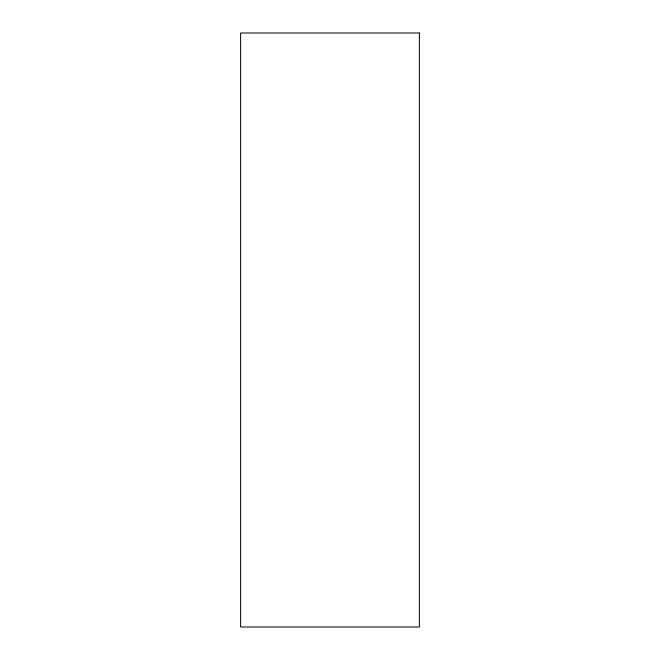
<?xml version="1.0" encoding="UTF-8"?>
<svg xmlns="http://www.w3.org/2000/svg" width="660" height="660" viewBox="0 0 660 660"><rect width="100%" height="100%" fill="white"/><g stroke="black" fill="none" stroke-linecap="round" stroke-linejoin="round"><path stroke-width="0.99" d="M419.38 33L240.62 33L240.62 627L419.38 627L419.38 33"/></g></svg>
